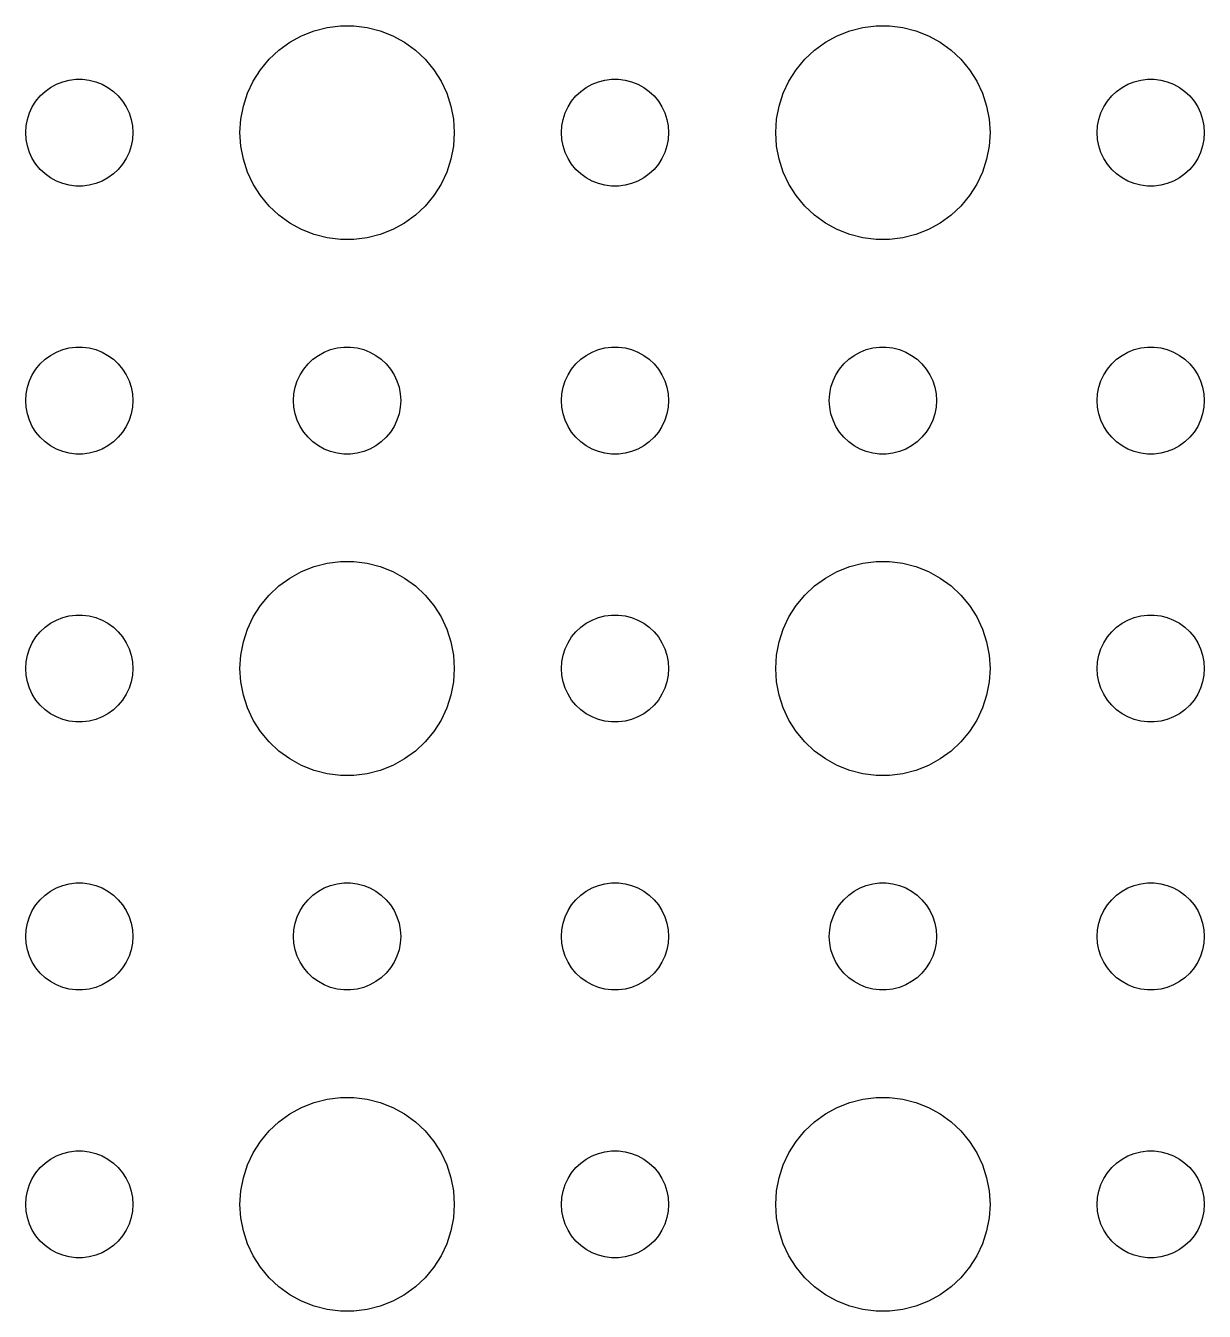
# Model space of a CAD drawing. Header units: metres. Extents: x -69 to 69, y 41 to 179.
# Drawn here: x 6 to 39, y 107.01 to 142.99 of the extents above; entities that cross this region are included whole.
import ezdxf

# ---------------------------------------------------------------- set-up
doc = ezdxf.new("R2010")
doc.units = ezdxf.units.M

msp = doc.modelspace()

# ---------------------------------------------------------------- linework, layer by layer
for p, q in [((14.0729, 142.853), (14.4379, 142.947)), ((14.4379, 142.947), (14.8116, 142.994)), ((14.8116, 142.994), (15.1884, 142.994)), ((15.1884, 142.994), (15.5621, 142.947)), ((15.5621, 142.947), (15.927, 142.853)), ((29.0729, 142.853), (29.4379, 142.947)), ((29.4379, 142.947), (29.8116, 142.994)), ((29.8116, 142.994), (30.1884, 142.994)), ((30.1884, 142.994), (30.5621, 142.947)), ((30.5621, 142.947), (30.927, 142.853)), ((13.0877, 142.312), (13.3925, 142.533)), ((13.3925, 142.533), (13.7227, 142.714)), ((13.7227, 142.714), (14.0729, 142.853)), ((15.927, 142.853), (16.2773, 142.714)), ((16.2773, 142.714), (16.6075, 142.533)), ((16.6075, 142.533), (16.9123, 142.312)), ((28.0877, 142.312), (28.3925, 142.533)), ((28.3925, 142.533), (28.7227, 142.714)), ((28.7227, 142.714), (29.0729, 142.853)), ((30.927, 142.853), (31.2773, 142.714)), ((31.2773, 142.714), (31.6075, 142.533)), ((31.6075, 142.533), (31.9123, 142.312)), ((12.8131, 142.054), (13.0877, 142.312)), ((16.9123, 142.312), (17.1869, 142.054)), ((27.8131, 142.054), (28.0877, 142.312)), ((31.9123, 142.312), (32.1869, 142.054)), ((12.5729, 141.763), (12.8131, 142.054)), ((17.1869, 142.054), (17.427, 141.763)), ((27.5729, 141.763), (27.8131, 142.054)), ((32.1869, 142.054), (32.427, 141.763)), ((7.03647, 141.427), (7.21892, 141.473)), ((7.21892, 141.473), (7.40581, 141.497)), ((7.40581, 141.497), (7.59418, 141.497)), ((7.59418, 141.497), (7.78107, 141.473)), ((7.78107, 141.473), (7.96352, 141.427)), ((12.2107, 141.104), (12.3711, 141.445)), ((12.3711, 141.445), (12.5729, 141.763)), ((17.427, 141.763), (17.6289, 141.445)), ((17.6289, 141.445), (17.7893, 141.104)), ((22.0365, 141.427), (22.2189, 141.473)), ((22.2189, 141.473), (22.4058, 141.497)), ((22.4058, 141.497), (22.5942, 141.497)), ((22.5942, 141.497), (22.7811, 141.473)), ((22.7811, 141.473), (22.9635, 141.427)), ((27.2107, 141.104), (27.3711, 141.445)), ((27.3711, 141.445), (27.5729, 141.763)), ((32.427, 141.763), (32.6289, 141.445)), ((32.6289, 141.445), (32.7893, 141.104)), ((37.0365, 141.427), (37.2189, 141.473)), ((37.2189, 141.473), (37.4058, 141.497)), ((37.4058, 141.497), (37.5942, 141.497)), ((37.5942, 141.497), (37.7811, 141.473)), ((37.7811, 141.473), (37.9635, 141.427)), ((6.40654, 141.027), (6.54385, 141.156)), ((6.54385, 141.156), (6.69626, 141.266)), ((6.69626, 141.266), (6.86133, 141.357)), ((6.86133, 141.357), (7.03647, 141.427)), ((7.96352, 141.427), (8.13866, 141.357)), ((8.13866, 141.357), (8.30373, 141.266)), ((8.30373, 141.266), (8.45613, 141.156)), ((8.45613, 141.156), (8.59344, 141.027)), ((12.0942, 140.746), (12.2107, 141.104)), ((17.7893, 141.104), (17.9057, 140.746)), ((21.4065, 141.027), (21.5439, 141.156)), ((21.5439, 141.156), (21.6963, 141.266)), ((21.6963, 141.266), (21.8613, 141.357)), ((21.8613, 141.357), (22.0365, 141.427)), ((22.9635, 141.427), (23.1387, 141.357)), ((23.1387, 141.357), (23.3037, 141.266)), ((23.3037, 141.266), (23.4561, 141.156)), ((23.4561, 141.156), (23.5934, 141.027)), ((27.0942, 140.746), (27.2107, 141.104)), ((32.7893, 141.104), (32.9057, 140.746)), ((36.4065, 141.027), (36.5439, 141.156)), ((36.5439, 141.156), (36.6963, 141.266)), ((36.6963, 141.266), (36.8613, 141.357)), ((36.8613, 141.357), (37.0365, 141.427)), ((37.9635, 141.427), (38.1387, 141.357)), ((38.1387, 141.357), (38.3037, 141.266)), ((38.3037, 141.266), (38.4561, 141.156)), ((38.4561, 141.156), (38.5934, 141.027)), ((6.10533, 140.552), (6.18553, 140.723)), ((6.18553, 140.723), (6.28647, 140.882)), ((6.28647, 140.882), (6.40654, 141.027)), ((8.59344, 141.027), (8.71352, 140.882)), ((8.71352, 140.882), (8.81445, 140.723)), ((8.81445, 140.723), (8.89465, 140.552)), ((12.0237, 140.376), (12.0942, 140.746)), ((17.9057, 140.746), (17.9763, 140.376)), ((21.1053, 140.552), (21.1855, 140.723)), ((21.1855, 140.723), (21.2865, 140.882)), ((21.2865, 140.882), (21.4065, 141.027)), ((23.5934, 141.027), (23.7135, 140.882)), ((23.7135, 140.882), (23.8145, 140.723)), ((23.8145, 140.723), (23.8947, 140.552)), ((27.0237, 140.376), (27.0942, 140.746)), ((32.9057, 140.746), (32.9763, 140.376)), ((36.1053, 140.552), (36.1855, 140.723)), ((36.1855, 140.723), (36.2865, 140.882)), ((36.2865, 140.882), (36.4065, 141.027)), ((38.5934, 141.027), (38.7135, 140.882)), ((38.7135, 140.882), (38.8145, 140.723)), ((38.8145, 140.723), (38.8947, 140.552)), ((6.01183, 140.188), (6.04712, 140.373)), ((6.04712, 140.373), (6.10533, 140.552)), ((8.89465, 140.552), (8.95287, 140.373)), ((8.95287, 140.373), (8.98816, 140.188)), ((12, 140), (12.0237, 140.376)), ((17.9763, 140.376), (18, 140)), ((21.0118, 140.188), (21.0471, 140.373)), ((21.0471, 140.373), (21.1053, 140.552)), ((23.8947, 140.552), (23.9529, 140.373)), ((23.9529, 140.373), (23.9882, 140.188)), ((27, 140), (27.0237, 140.376)), ((32.9763, 140.376), (33, 140)), ((36.0118, 140.188), (36.0471, 140.373)), ((36.0471, 140.373), (36.1053, 140.552)), ((38.8947, 140.552), (38.9529, 140.373)), ((38.9529, 140.373), (38.9882, 140.188)), ((6, 140), (6.01183, 140.188)), ((6.01183, 139.812), (6, 140)), ((8.98816, 140.188), (9, 140)), ((9, 140), (8.98816, 139.812)), ((12.0237, 139.624), (12, 140)), ((18, 140), (17.9763, 139.624)), ((21, 140), (21.0118, 140.188)), ((21.0118, 139.812), (21, 140)), ((23.9882, 140.188), (24, 140)), ((24, 140), (23.9882, 139.812)), ((27.0237, 139.624), (27, 140)), ((33, 140), (32.9763, 139.624)), ((36, 140), (36.0118, 140.188)), ((36.0118, 139.812), (36, 140)), ((38.9882, 140.188), (39, 140)), ((39, 140), (38.9882, 139.812)), ((6.04712, 139.627), (6.01183, 139.812)), ((8.98816, 139.812), (8.95287, 139.627)), ((21.0471, 139.627), (21.0118, 139.812)), ((23.9882, 139.812), (23.9529, 139.627)), ((36.0471, 139.627), (36.0118, 139.812)), ((38.9882, 139.812), (38.9529, 139.627)), ((6.10533, 139.448), (6.04712, 139.627)), ((6.18553, 139.277), (6.10533, 139.448)), ((6.28647, 139.118), (6.18553, 139.277)), ((8.81445, 139.277), (8.71352, 139.118)), ((8.89465, 139.448), (8.81445, 139.277)), ((8.95287, 139.627), (8.89465, 139.448)), ((12.0942, 139.254), (12.0237, 139.624)), ((17.9763, 139.624), (17.9057, 139.254)), ((21.1053, 139.448), (21.0471, 139.627)), ((21.1855, 139.277), (21.1053, 139.448)), ((21.2865, 139.118), (21.1855, 139.277)), ((23.8145, 139.277), (23.7135, 139.118)), ((23.8947, 139.448), (23.8145, 139.277)), ((23.9529, 139.627), (23.8947, 139.448)), ((27.0942, 139.254), (27.0237, 139.624)), ((32.9763, 139.624), (32.9057, 139.254)), ((36.1053, 139.448), (36.0471, 139.627)), ((36.1855, 139.277), (36.1053, 139.448)), ((36.2865, 139.118), (36.1855, 139.277)), ((38.8145, 139.277), (38.7135, 139.118)), ((38.8947, 139.448), (38.8145, 139.277)), ((38.9529, 139.627), (38.8947, 139.448)), ((6.40654, 138.973), (6.28647, 139.118)), ((6.54385, 138.844), (6.40654, 138.973)), ((8.59344, 138.973), (8.45613, 138.844)), ((8.71352, 139.118), (8.59344, 138.973)), ((12.2107, 138.896), (12.0942, 139.254)), ((17.9057, 139.254), (17.7893, 138.896)), ((21.4065, 138.973), (21.2865, 139.118)), ((21.5439, 138.844), (21.4065, 138.973)), ((23.5934, 138.973), (23.4561, 138.844)), ((23.7135, 139.118), (23.5934, 138.973)), ((27.2107, 138.896), (27.0942, 139.254)), ((32.9057, 139.254), (32.7893, 138.896)), ((36.4065, 138.973), (36.2865, 139.118)), ((36.5439, 138.844), (36.4065, 138.973)), ((38.5934, 138.973), (38.4561, 138.844)), ((38.7135, 139.118), (38.5934, 138.973)), ((6.69626, 138.734), (6.54385, 138.844)), ((6.86133, 138.643), (6.69626, 138.734)), ((7.03647, 138.573), (6.86133, 138.643)), ((7.21892, 138.527), (7.03647, 138.573)), ((7.96352, 138.573), (7.78107, 138.527)), ((8.13866, 138.643), (7.96352, 138.573)), ((8.30373, 138.734), (8.13866, 138.643)), ((8.45613, 138.844), (8.30373, 138.734)), ((12.3711, 138.555), (12.2107, 138.896)), ((12.5729, 138.237), (12.3711, 138.555)), ((17.6289, 138.555), (17.427, 138.237)), ((17.7893, 138.896), (17.6289, 138.555)), ((21.6963, 138.734), (21.5439, 138.844)), ((21.8613, 138.643), (21.6963, 138.734)), ((22.0365, 138.573), (21.8613, 138.643)), ((22.2189, 138.527), (22.0365, 138.573)), ((22.9635, 138.573), (22.7811, 138.527)), ((23.1387, 138.643), (22.9635, 138.573)), ((23.3037, 138.734), (23.1387, 138.643)), ((23.4561, 138.844), (23.3037, 138.734)), ((27.3711, 138.555), (27.2107, 138.896)), ((27.5729, 138.237), (27.3711, 138.555)), ((32.6289, 138.555), (32.427, 138.237)), ((32.7893, 138.896), (32.6289, 138.555)), ((36.6963, 138.734), (36.5439, 138.844)), ((36.8613, 138.643), (36.6963, 138.734)), ((37.0365, 138.573), (36.8613, 138.643)), ((37.2189, 138.527), (37.0365, 138.573)), ((37.9635, 138.573), (37.7811, 138.527)), ((38.1387, 138.643), (37.9635, 138.573)), ((38.3037, 138.734), (38.1387, 138.643)), ((38.4561, 138.844), (38.3037, 138.734)), ((7.40581, 138.503), (7.21892, 138.527)), ((7.59418, 138.503), (7.40581, 138.503)), ((7.78107, 138.527), (7.59418, 138.503)), ((12.8131, 137.946), (12.5729, 138.237)), ((17.427, 138.237), (17.1869, 137.946)), ((22.4058, 138.503), (22.2189, 138.527)), ((22.5942, 138.503), (22.4058, 138.503)), ((22.7811, 138.527), (22.5942, 138.503)), ((27.8131, 137.946), (27.5729, 138.237)), ((32.427, 138.237), (32.1869, 137.946)), ((37.4058, 138.503), (37.2189, 138.527)), ((37.5942, 138.503), (37.4058, 138.503)), ((37.7811, 138.527), (37.5942, 138.503)), ((13.0877, 137.688), (12.8131, 137.946)), ((17.1869, 137.946), (16.9123, 137.688)), ((28.0877, 137.688), (27.8131, 137.946)), ((32.1869, 137.946), (31.9123, 137.688)), ((13.3925, 137.467), (13.0877, 137.688)), ((16.9123, 137.688), (16.6075, 137.467)), ((28.3925, 137.467), (28.0877, 137.688)), ((31.9123, 137.688), (31.6075, 137.467)), ((13.7227, 137.286), (13.3925, 137.467)), ((14.0729, 137.147), (13.7227, 137.286)), ((14.4379, 137.053), (14.0729, 137.147)), ((15.927, 137.147), (15.5621, 137.053)), ((16.2773, 137.286), (15.927, 137.147)), ((16.6075, 137.467), (16.2773, 137.286)), ((28.7227, 137.286), (28.3925, 137.467)), ((29.0729, 137.147), (28.7227, 137.286)), ((29.4379, 137.053), (29.0729, 137.147)), ((30.927, 137.147), (30.5621, 137.053)), ((31.2773, 137.286), (30.927, 137.147)), ((31.6075, 137.467), (31.2773, 137.286)), ((14.8116, 137.006), (14.4379, 137.053)), ((15.1884, 137.006), (14.8116, 137.006)), ((15.5621, 137.053), (15.1884, 137.006)), ((29.8116, 137.006), (29.4379, 137.053)), ((30.1884, 137.006), (29.8116, 137.006)), ((30.5621, 137.053), (30.1884, 137.006)), ((6.86133, 133.857), (7.03647, 133.927)), ((7.03647, 133.927), (7.21892, 133.973)), ((7.21892, 133.973), (7.40581, 133.997)), ((7.40581, 133.997), (7.59418, 133.997)), ((7.59418, 133.997), (7.78107, 133.973)), ((7.78107, 133.973), (7.96352, 133.927)), ((7.96352, 133.927), (8.13866, 133.857)), ((14.3613, 133.857), (14.5365, 133.927)), ((14.5365, 133.927), (14.7189, 133.973)), ((14.7189, 133.973), (14.9058, 133.997)), ((14.9058, 133.997), (15.0942, 133.997)), ((15.0942, 133.997), (15.2811, 133.973)), ((15.2811, 133.973), (15.4635, 133.927)), ((15.4635, 133.927), (15.6387, 133.857)), ((21.8613, 133.857), (22.0365, 133.927)), ((22.0365, 133.927), (22.2189, 133.973)), ((22.2189, 133.973), (22.4058, 133.997)), ((22.4058, 133.997), (22.5942, 133.997)), ((22.5942, 133.997), (22.7811, 133.973)), ((22.7811, 133.973), (22.9635, 133.927)), ((22.9635, 133.927), (23.1387, 133.857)), ((29.3613, 133.857), (29.5365, 133.927)), ((29.5365, 133.927), (29.7189, 133.973)), ((29.7189, 133.973), (29.9058, 133.997)), ((29.9058, 133.997), (30.0942, 133.997)), ((30.0942, 133.997), (30.2811, 133.973)), ((30.2811, 133.973), (30.4635, 133.927)), ((30.4635, 133.927), (30.6387, 133.857)), ((36.8613, 133.857), (37.0365, 133.927)), ((37.0365, 133.927), (37.2189, 133.973)), ((37.2189, 133.973), (37.4058, 133.997)), ((37.4058, 133.997), (37.5942, 133.997)), ((37.5942, 133.997), (37.7811, 133.973)), ((37.7811, 133.973), (37.9635, 133.927)), ((37.9635, 133.927), (38.1387, 133.857)), ((6.28647, 133.382), (6.40654, 133.527)), ((6.40654, 133.527), (6.54385, 133.656)), ((6.54385, 133.656), (6.69626, 133.766)), ((6.69626, 133.766), (6.86133, 133.857)), ((8.13866, 133.857), (8.30373, 133.766)), ((8.30373, 133.766), (8.45613, 133.656)), ((8.45613, 133.656), (8.59344, 133.527)), ((8.59344, 133.527), (8.71352, 133.382)), ((13.7865, 133.382), (13.9065, 133.527)), ((13.9065, 133.527), (14.0439, 133.656)), ((14.0439, 133.656), (14.1963, 133.766)), ((14.1963, 133.766), (14.3613, 133.857)), ((15.6387, 133.857), (15.8037, 133.766)), ((15.8037, 133.766), (15.9561, 133.656)), ((15.9561, 133.656), (16.0934, 133.527)), ((16.0934, 133.527), (16.2135, 133.382)), ((21.2865, 133.382), (21.4065, 133.527)), ((21.4065, 133.527), (21.5439, 133.656)), ((21.5439, 133.656), (21.6963, 133.766)), ((21.6963, 133.766), (21.8613, 133.857)), ((23.1387, 133.857), (23.3037, 133.766)), ((23.3037, 133.766), (23.4561, 133.656)), ((23.4561, 133.656), (23.5934, 133.527)), ((23.5934, 133.527), (23.7135, 133.382)), ((28.7865, 133.382), (28.9065, 133.527)), ((28.9065, 133.527), (29.0439, 133.656)), ((29.0439, 133.656), (29.1963, 133.766)), ((29.1963, 133.766), (29.3613, 133.857)), ((30.6387, 133.857), (30.8037, 133.766)), ((30.8037, 133.766), (30.9561, 133.656)), ((30.9561, 133.656), (31.0934, 133.527)), ((31.0934, 133.527), (31.2135, 133.382)), ((36.2865, 133.382), (36.4065, 133.527)), ((36.4065, 133.527), (36.5439, 133.656)), ((36.5439, 133.656), (36.6963, 133.766)), ((36.6963, 133.766), (36.8613, 133.857)), ((38.1387, 133.857), (38.3037, 133.766)), ((38.3037, 133.766), (38.4561, 133.656)), ((38.4561, 133.656), (38.5934, 133.527)), ((38.5934, 133.527), (38.7135, 133.382)), ((6.10533, 133.052), (6.18553, 133.223)), ((6.18553, 133.223), (6.28647, 133.382)), ((8.71352, 133.382), (8.81445, 133.223)), ((8.81445, 133.223), (8.89465, 133.052)), ((13.6053, 133.052), (13.6855, 133.223)), ((13.6855, 133.223), (13.7865, 133.382)), ((16.2135, 133.382), (16.3145, 133.223)), ((16.3145, 133.223), (16.3947, 133.052)), ((21.1053, 133.052), (21.1855, 133.223)), ((21.1855, 133.223), (21.2865, 133.382)), ((23.7135, 133.382), (23.8145, 133.223)), ((23.8145, 133.223), (23.8947, 133.052)), ((28.6053, 133.052), (28.6855, 133.223)), ((28.6855, 133.223), (28.7865, 133.382)), ((31.2135, 133.382), (31.3145, 133.223)), ((31.3145, 133.223), (31.3947, 133.052)), ((36.1053, 133.052), (36.1855, 133.223)), ((36.1855, 133.223), (36.2865, 133.382)), ((38.7135, 133.382), (38.8145, 133.223)), ((38.8145, 133.223), (38.8947, 133.052)), ((6.01183, 132.688), (6.04712, 132.873)), ((6.04712, 132.873), (6.10533, 133.052)), ((8.89465, 133.052), (8.95287, 132.873)), ((8.95287, 132.873), (8.98816, 132.688)), ((13.5118, 132.688), (13.5471, 132.873)), ((13.5471, 132.873), (13.6053, 133.052)), ((16.3947, 133.052), (16.4529, 132.873)), ((16.4529, 132.873), (16.4882, 132.688)), ((21.0118, 132.688), (21.0471, 132.873)), ((21.0471, 132.873), (21.1053, 133.052)), ((23.8947, 133.052), (23.9529, 132.873)), ((23.9529, 132.873), (23.9882, 132.688)), ((28.5118, 132.688), (28.5471, 132.873)), ((28.5471, 132.873), (28.6053, 133.052)), ((31.3947, 133.052), (31.4529, 132.873)), ((31.4529, 132.873), (31.4882, 132.688)), ((36.0118, 132.688), (36.0471, 132.873)), ((36.0471, 132.873), (36.1053, 133.052)), ((38.8947, 133.052), (38.9529, 132.873)), ((38.9529, 132.873), (38.9882, 132.688)), ((6, 132.5), (6.01183, 132.688)), ((6.01183, 132.312), (6, 132.5)), ((8.98816, 132.688), (9, 132.5)), ((9, 132.5), (8.98816, 132.312)), ((13.5, 132.5), (13.5118, 132.688)), ((13.5118, 132.312), (13.5, 132.5)), ((16.4882, 132.688), (16.5, 132.5)), ((16.5, 132.5), (16.4882, 132.312)), ((21, 132.5), (21.0118, 132.688)), ((21.0118, 132.312), (21, 132.5)), ((23.9882, 132.688), (24, 132.5)), ((24, 132.5), (23.9882, 132.312)), ((28.5, 132.5), (28.5118, 132.688)), ((28.5118, 132.312), (28.5, 132.5)), ((31.4882, 132.688), (31.5, 132.5)), ((31.5, 132.5), (31.4882, 132.312)), ((36, 132.5), (36.0118, 132.688)), ((36.0118, 132.312), (36, 132.5)), ((38.9882, 132.688), (39, 132.5)), ((39, 132.5), (38.9882, 132.312)), ((6.04712, 132.127), (6.01183, 132.312)), ((6.10533, 131.948), (6.04712, 132.127)), ((8.95287, 132.127), (8.89465, 131.948)), ((8.98816, 132.312), (8.95287, 132.127)), ((13.5471, 132.127), (13.5118, 132.312)), ((13.6053, 131.948), (13.5471, 132.127)), ((16.4529, 132.127), (16.3947, 131.948)), ((16.4882, 132.312), (16.4529, 132.127)), ((21.0471, 132.127), (21.0118, 132.312)), ((21.1053, 131.948), (21.0471, 132.127)), ((23.9529, 132.127), (23.8947, 131.948)), ((23.9882, 132.312), (23.9529, 132.127)), ((28.5471, 132.127), (28.5118, 132.312)), ((28.6053, 131.948), (28.5471, 132.127)), ((31.4529, 132.127), (31.3947, 131.948)), ((31.4882, 132.312), (31.4529, 132.127)), ((36.0471, 132.127), (36.0118, 132.312)), ((36.1053, 131.948), (36.0471, 132.127)), ((38.9529, 132.127), (38.8947, 131.948)), ((38.9882, 132.312), (38.9529, 132.127)), ((6.18553, 131.777), (6.10533, 131.948)), ((6.28647, 131.618), (6.18553, 131.777)), ((8.81445, 131.777), (8.71352, 131.618)), ((8.89465, 131.948), (8.81445, 131.777)), ((13.6855, 131.777), (13.6053, 131.948)), ((13.7865, 131.618), (13.6855, 131.777)), ((16.3145, 131.777), (16.2135, 131.618)), ((16.3947, 131.948), (16.3145, 131.777)), ((21.1855, 131.777), (21.1053, 131.948)), ((21.2865, 131.618), (21.1855, 131.777)), ((23.8145, 131.777), (23.7135, 131.618)), ((23.8947, 131.948), (23.8145, 131.777)), ((28.6855, 131.777), (28.6053, 131.948)), ((28.7865, 131.618), (28.6855, 131.777)), ((31.3145, 131.777), (31.2135, 131.618)), ((31.3947, 131.948), (31.3145, 131.777)), ((36.1855, 131.777), (36.1053, 131.948)), ((36.2865, 131.618), (36.1855, 131.777)), ((38.8145, 131.777), (38.7135, 131.618)), ((38.8947, 131.948), (38.8145, 131.777)), ((6.40654, 131.473), (6.28647, 131.618)), ((6.54385, 131.344), (6.40654, 131.473)), ((8.59344, 131.473), (8.45613, 131.344)), ((8.71352, 131.618), (8.59344, 131.473)), ((13.9065, 131.473), (13.7865, 131.618)), ((14.0439, 131.344), (13.9065, 131.473)), ((16.0934, 131.473), (15.9561, 131.344)), ((16.2135, 131.618), (16.0934, 131.473)), ((21.4065, 131.473), (21.2865, 131.618)), ((21.5439, 131.344), (21.4065, 131.473)), ((23.5934, 131.473), (23.4561, 131.344)), ((23.7135, 131.618), (23.5934, 131.473)), ((28.9065, 131.473), (28.7865, 131.618)), ((29.0439, 131.344), (28.9065, 131.473)), ((31.0934, 131.473), (30.9561, 131.344)), ((31.2135, 131.618), (31.0934, 131.473)), ((36.4065, 131.473), (36.2865, 131.618)), ((36.5439, 131.344), (36.4065, 131.473)), ((38.5934, 131.473), (38.4561, 131.344)), ((38.7135, 131.618), (38.5934, 131.473)), ((6.69626, 131.234), (6.54385, 131.344)), ((6.86133, 131.143), (6.69626, 131.234)), ((7.03647, 131.073), (6.86133, 131.143)), ((7.21892, 131.027), (7.03647, 131.073)), ((7.40581, 131.003), (7.21892, 131.027)), ((7.59418, 131.003), (7.40581, 131.003)), ((7.78107, 131.027), (7.59418, 131.003)), ((7.96352, 131.073), (7.78107, 131.027)), ((8.13866, 131.143), (7.96352, 131.073)), ((8.30373, 131.234), (8.13866, 131.143)), ((8.45613, 131.344), (8.30373, 131.234)), ((14.1963, 131.234), (14.0439, 131.344)), ((14.3613, 131.143), (14.1963, 131.234)), ((14.5365, 131.073), (14.3613, 131.143)), ((14.7189, 131.027), (14.5365, 131.073)), ((14.9058, 131.003), (14.7189, 131.027)), ((15.0942, 131.003), (14.9058, 131.003)), ((15.2811, 131.027), (15.0942, 131.003)), ((15.4635, 131.073), (15.2811, 131.027)), ((15.6387, 131.143), (15.4635, 131.073)), ((15.8037, 131.234), (15.6387, 131.143)), ((15.9561, 131.344), (15.8037, 131.234)), ((21.6963, 131.234), (21.5439, 131.344)), ((21.8613, 131.143), (21.6963, 131.234)), ((22.0365, 131.073), (21.8613, 131.143)), ((22.2189, 131.027), (22.0365, 131.073)), ((22.4058, 131.003), (22.2189, 131.027)), ((22.5942, 131.003), (22.4058, 131.003)), ((22.7811, 131.027), (22.5942, 131.003)), ((22.9635, 131.073), (22.7811, 131.027)), ((23.1387, 131.143), (22.9635, 131.073)), ((23.3037, 131.234), (23.1387, 131.143)), ((23.4561, 131.344), (23.3037, 131.234)), ((29.1963, 131.234), (29.0439, 131.344)), ((29.3613, 131.143), (29.1963, 131.234)), ((29.5365, 131.073), (29.3613, 131.143)), ((29.7189, 131.027), (29.5365, 131.073)), ((29.9058, 131.003), (29.7189, 131.027)), ((30.0942, 131.003), (29.9058, 131.003)), ((30.2811, 131.027), (30.0942, 131.003)), ((30.4635, 131.073), (30.2811, 131.027)), ((30.6387, 131.143), (30.4635, 131.073)), ((30.8037, 131.234), (30.6387, 131.143)), ((30.9561, 131.344), (30.8037, 131.234)), ((36.6963, 131.234), (36.5439, 131.344)), ((36.8613, 131.143), (36.6963, 131.234)), ((37.0365, 131.073), (36.8613, 131.143)), ((37.2189, 131.027), (37.0365, 131.073)), ((37.4058, 131.003), (37.2189, 131.027)), ((37.5942, 131.003), (37.4058, 131.003)), ((37.7811, 131.027), (37.5942, 131.003)), ((37.9635, 131.073), (37.7811, 131.027)), ((38.1387, 131.143), (37.9635, 131.073)), ((38.3037, 131.234), (38.1387, 131.143)), ((38.4561, 131.344), (38.3037, 131.234)), ((13.7227, 127.714), (14.0729, 127.853)), ((14.0729, 127.853), (14.4379, 127.947)), ((14.4379, 127.947), (14.8116, 127.994)), ((14.8116, 127.994), (15.1884, 127.994)), ((15.1884, 127.994), (15.5621, 127.947)), ((15.5621, 127.947), (15.927, 127.853)), ((15.927, 127.853), (16.2773, 127.714)), ((28.7227, 127.714), (29.0729, 127.853)), ((29.0729, 127.853), (29.4379, 127.947)), ((29.4379, 127.947), (29.8116, 127.994)), ((29.8116, 127.994), (30.1884, 127.994)), ((30.1884, 127.994), (30.5621, 127.947)), ((30.5621, 127.947), (30.927, 127.853)), ((30.927, 127.853), (31.2773, 127.714)), ((13.0877, 127.312), (13.3925, 127.533)), ((13.3925, 127.533), (13.7227, 127.714)), ((16.2773, 127.714), (16.6075, 127.533)), ((16.6075, 127.533), (16.9123, 127.312)), ((28.0877, 127.312), (28.3925, 127.533)), ((28.3925, 127.533), (28.7227, 127.714)), ((31.2773, 127.714), (31.6075, 127.533)), ((31.6075, 127.533), (31.9123, 127.312)), ((12.5729, 126.763), (12.8131, 127.054)), ((12.8131, 127.054), (13.0877, 127.312)), ((16.9123, 127.312), (17.1869, 127.054)), ((17.1869, 127.054), (17.427, 126.763)), ((27.5729, 126.763), (27.8131, 127.054)), ((27.8131, 127.054), (28.0877, 127.312)), ((31.9123, 127.312), (32.1869, 127.054)), ((32.1869, 127.054), (32.427, 126.763)), ((12.3711, 126.445), (12.5729, 126.763)), ((17.427, 126.763), (17.6289, 126.445)), ((27.3711, 126.445), (27.5729, 126.763)), ((32.427, 126.763), (32.6289, 126.445)), ((6.69626, 126.266), (6.86133, 126.357)), ((6.86133, 126.357), (7.03647, 126.427)), ((7.03647, 126.427), (7.21892, 126.473)), ((7.21892, 126.473), (7.40581, 126.497)), ((7.40581, 126.497), (7.59418, 126.497)), ((7.59418, 126.497), (7.78107, 126.473)), ((7.78107, 126.473), (7.96352, 126.427)), ((7.96352, 126.427), (8.13866, 126.357)), ((8.13866, 126.357), (8.30373, 126.266)), ((12.2107, 126.104), (12.3711, 126.445)), ((17.6289, 126.445), (17.7893, 126.104)), ((21.6963, 126.266), (21.8613, 126.357)), ((21.8613, 126.357), (22.0365, 126.427)), ((22.0365, 126.427), (22.2189, 126.473)), ((22.2189, 126.473), (22.4058, 126.497)), ((22.4058, 126.497), (22.5942, 126.497)), ((22.5942, 126.497), (22.7811, 126.473)), ((22.7811, 126.473), (22.9635, 126.427)), ((22.9635, 126.427), (23.1387, 126.357)), ((23.1387, 126.357), (23.3037, 126.266)), ((27.2107, 126.104), (27.3711, 126.445)), ((32.6289, 126.445), (32.7893, 126.104)), ((36.6963, 126.266), (36.8613, 126.357)), ((36.8613, 126.357), (37.0365, 126.427)), ((37.0365, 126.427), (37.2189, 126.473)), ((37.2189, 126.473), (37.4058, 126.497)), ((37.4058, 126.497), (37.5942, 126.497)), ((37.5942, 126.497), (37.7811, 126.473)), ((37.7811, 126.473), (37.9635, 126.427)), ((37.9635, 126.427), (38.1387, 126.357)), ((38.1387, 126.357), (38.3037, 126.266)), ((6.28647, 125.882), (6.40654, 126.027)), ((6.40654, 126.027), (6.54385, 126.156)), ((6.54385, 126.156), (6.69626, 126.266)), ((8.30373, 126.266), (8.45613, 126.156)), ((8.45613, 126.156), (8.59344, 126.027)), ((8.59344, 126.027), (8.71352, 125.882)), ((12.0942, 125.746), (12.2107, 126.104)), ((17.7893, 126.104), (17.9057, 125.746)), ((21.2865, 125.882), (21.4065, 126.027)), ((21.4065, 126.027), (21.5439, 126.156)), ((21.5439, 126.156), (21.6963, 126.266)), ((23.3037, 126.266), (23.4561, 126.156)), ((23.4561, 126.156), (23.5934, 126.027)), ((23.5934, 126.027), (23.7135, 125.882)), ((27.0942, 125.746), (27.2107, 126.104)), ((32.7893, 126.104), (32.9057, 125.746)), ((36.2865, 125.882), (36.4065, 126.027)), ((36.4065, 126.027), (36.5439, 126.156)), ((36.5439, 126.156), (36.6963, 126.266)), ((38.3037, 126.266), (38.4561, 126.156)), ((38.4561, 126.156), (38.5934, 126.027)), ((38.5934, 126.027), (38.7135, 125.882)), ((6.10533, 125.552), (6.18553, 125.723)), ((6.18553, 125.723), (6.28647, 125.882)), ((8.71352, 125.882), (8.81445, 125.723)), ((8.81445, 125.723), (8.89465, 125.552)), ((12.0237, 125.376), (12.0942, 125.746)), ((17.9057, 125.746), (17.9763, 125.376)), ((21.1053, 125.552), (21.1855, 125.723)), ((21.1855, 125.723), (21.2865, 125.882)), ((23.7135, 125.882), (23.8145, 125.723)), ((23.8145, 125.723), (23.8947, 125.552)), ((27.0237, 125.376), (27.0942, 125.746)), ((32.9057, 125.746), (32.9763, 125.376)), ((36.1053, 125.552), (36.1855, 125.723)), ((36.1855, 125.723), (36.2865, 125.882)), ((38.7135, 125.882), (38.8145, 125.723)), ((38.8145, 125.723), (38.8947, 125.552)), ((6.01183, 125.188), (6.04712, 125.373)), ((6.04712, 125.373), (6.10533, 125.552)), ((8.89465, 125.552), (8.95287, 125.373)), ((8.95287, 125.373), (8.98816, 125.188)), ((12, 125), (12.0237, 125.376)), ((17.9763, 125.376), (18, 125)), ((21.0118, 125.188), (21.0471, 125.373)), ((21.0471, 125.373), (21.1053, 125.552)), ((23.8947, 125.552), (23.9529, 125.373)), ((23.9529, 125.373), (23.9882, 125.188)), ((27, 125), (27.0237, 125.376)), ((32.9763, 125.376), (33, 125)), ((36.0118, 125.188), (36.0471, 125.373)), ((36.0471, 125.373), (36.1053, 125.552)), ((38.8947, 125.552), (38.9529, 125.373)), ((38.9529, 125.373), (38.9882, 125.188)), ((6, 125), (6.01183, 125.188)), ((6.01183, 124.812), (6, 125)), ((8.98816, 125.188), (9, 125)), ((9, 125), (8.98816, 124.812)), ((12.0237, 124.624), (12, 125)), ((18, 125), (17.9763, 124.624)), ((21, 125), (21.0118, 125.188)), ((21.0118, 124.812), (21, 125)), ((23.9882, 125.188), (24, 125)), ((24, 125), (23.9882, 124.812)), ((27.0237, 124.624), (27, 125)), ((33, 125), (32.9763, 124.624)), ((36, 125), (36.0118, 125.188)), ((36.0118, 124.812), (36, 125)), ((38.9882, 125.188), (39, 125)), ((39, 125), (38.9882, 124.812)), ((6.04712, 124.627), (6.01183, 124.812)), ((6.10533, 124.448), (6.04712, 124.627)), ((8.95287, 124.627), (8.89465, 124.448)), ((8.98816, 124.812), (8.95287, 124.627)), ((12.0942, 124.254), (12.0237, 124.624)), ((17.9763, 124.624), (17.9057, 124.254)), ((21.0471, 124.627), (21.0118, 124.812)), ((21.1053, 124.448), (21.0471, 124.627)), ((23.9529, 124.627), (23.8947, 124.448)), ((23.9882, 124.812), (23.9529, 124.627)), ((27.0942, 124.254), (27.0237, 124.624)), ((32.9763, 124.624), (32.9057, 124.254)), ((36.0471, 124.627), (36.0118, 124.812)), ((36.1053, 124.448), (36.0471, 124.627)), ((38.9529, 124.627), (38.8947, 124.448)), ((38.9882, 124.812), (38.9529, 124.627)), ((6.18553, 124.277), (6.10533, 124.448)), ((6.28647, 124.118), (6.18553, 124.277)), ((8.81445, 124.277), (8.71352, 124.118)), ((8.89465, 124.448), (8.81445, 124.277)), ((12.2107, 123.896), (12.0942, 124.254)), ((17.9057, 124.254), (17.7893, 123.896)), ((21.1855, 124.277), (21.1053, 124.448)), ((21.2865, 124.118), (21.1855, 124.277)), ((23.8145, 124.277), (23.7135, 124.118)), ((23.8947, 124.448), (23.8145, 124.277)), ((27.2107, 123.896), (27.0942, 124.254)), ((32.9057, 124.254), (32.7893, 123.896)), ((36.1855, 124.277), (36.1053, 124.448)), ((36.2865, 124.118), (36.1855, 124.277)), ((38.8145, 124.277), (38.7135, 124.118)), ((38.8947, 124.448), (38.8145, 124.277)), ((6.40654, 123.973), (6.28647, 124.118)), ((6.54385, 123.844), (6.40654, 123.973)), ((6.69626, 123.734), (6.54385, 123.844)), ((8.45613, 123.844), (8.30373, 123.734)), ((8.59344, 123.973), (8.45613, 123.844)), ((8.71352, 124.118), (8.59344, 123.973)), ((12.3711, 123.555), (12.2107, 123.896)), ((17.7893, 123.896), (17.6289, 123.555)), ((21.4065, 123.973), (21.2865, 124.118)), ((21.5439, 123.844), (21.4065, 123.973)), ((21.6963, 123.734), (21.5439, 123.844)), ((23.4561, 123.844), (23.3037, 123.734)), ((23.5934, 123.973), (23.4561, 123.844)), ((23.7135, 124.118), (23.5934, 123.973)), ((27.3711, 123.555), (27.2107, 123.896)), ((32.7893, 123.896), (32.6289, 123.555)), ((36.4065, 123.973), (36.2865, 124.118)), ((36.5439, 123.844), (36.4065, 123.973)), ((36.6963, 123.734), (36.5439, 123.844)), ((38.4561, 123.844), (38.3037, 123.734)), ((38.5934, 123.973), (38.4561, 123.844)), ((38.7135, 124.118), (38.5934, 123.973)), ((6.86133, 123.643), (6.69626, 123.734)), ((7.03647, 123.573), (6.86133, 123.643)), ((7.21892, 123.527), (7.03647, 123.573)), ((7.40581, 123.503), (7.21892, 123.527)), ((7.59418, 123.503), (7.40581, 123.503)), ((7.78107, 123.527), (7.59418, 123.503)), ((7.96352, 123.573), (7.78107, 123.527)), ((8.13866, 123.643), (7.96352, 123.573)), ((8.30373, 123.734), (8.13866, 123.643)), ((12.5729, 123.237), (12.3711, 123.555)), ((17.6289, 123.555), (17.427, 123.237)), ((21.8613, 123.643), (21.6963, 123.734)), ((22.0365, 123.573), (21.8613, 123.643)), ((22.2189, 123.527), (22.0365, 123.573)), ((22.4058, 123.503), (22.2189, 123.527)), ((22.5942, 123.503), (22.4058, 123.503)), ((22.7811, 123.527), (22.5942, 123.503)), ((22.9635, 123.573), (22.7811, 123.527)), ((23.1387, 123.643), (22.9635, 123.573)), ((23.3037, 123.734), (23.1387, 123.643)), ((27.5729, 123.237), (27.3711, 123.555)), ((32.6289, 123.555), (32.427, 123.237)), ((36.8613, 123.643), (36.6963, 123.734)), ((37.0365, 123.573), (36.8613, 123.643)), ((37.2189, 123.527), (37.0365, 123.573)), ((37.4058, 123.503), (37.2189, 123.527)), ((37.5942, 123.503), (37.4058, 123.503)), ((37.7811, 123.527), (37.5942, 123.503)), ((37.9635, 123.573), (37.7811, 123.527)), ((38.1387, 123.643), (37.9635, 123.573)), ((38.3037, 123.734), (38.1387, 123.643)), ((12.8131, 122.946), (12.5729, 123.237)), ((17.427, 123.237), (17.1869, 122.946)), ((27.8131, 122.946), (27.5729, 123.237)), ((32.427, 123.237), (32.1869, 122.946)), ((13.0877, 122.688), (12.8131, 122.946)), ((17.1869, 122.946), (16.9123, 122.688)), ((28.0877, 122.688), (27.8131, 122.946)), ((32.1869, 122.946), (31.9123, 122.688)), ((13.3925, 122.467), (13.0877, 122.688)), ((13.7227, 122.286), (13.3925, 122.467)), ((16.6075, 122.467), (16.2773, 122.286)), ((16.9123, 122.688), (16.6075, 122.467)), ((28.3925, 122.467), (28.0877, 122.688)), ((28.7227, 122.286), (28.3925, 122.467)), ((31.6075, 122.467), (31.2773, 122.286)), ((31.9123, 122.688), (31.6075, 122.467)), ((14.0729, 122.147), (13.7227, 122.286)), ((14.4379, 122.053), (14.0729, 122.147)), ((14.8116, 122.006), (14.4379, 122.053)), ((15.1884, 122.006), (14.8116, 122.006)), ((15.5621, 122.053), (15.1884, 122.006)), ((15.927, 122.147), (15.5621, 122.053)), ((16.2773, 122.286), (15.927, 122.147)), ((29.0729, 122.147), (28.7227, 122.286)), ((29.4379, 122.053), (29.0729, 122.147)), ((29.8116, 122.006), (29.4379, 122.053)), ((30.1884, 122.006), (29.8116, 122.006)), ((30.5621, 122.053), (30.1884, 122.006)), ((30.927, 122.147), (30.5621, 122.053)), ((31.2773, 122.286), (30.927, 122.147)), ((6.54385, 118.656), (6.69626, 118.766)), ((6.69626, 118.766), (6.86133, 118.857)), ((6.86133, 118.857), (7.03647, 118.927)), ((7.03647, 118.927), (7.21892, 118.973)), ((7.21892, 118.973), (7.40581, 118.997)), ((7.40581, 118.997), (7.59418, 118.997)), ((7.59418, 118.997), (7.78107, 118.973)), ((7.78107, 118.973), (7.96352, 118.927)), ((7.96352, 118.927), (8.13866, 118.857)), ((8.13866, 118.857), (8.30373, 118.766)), ((8.30373, 118.766), (8.45613, 118.656)), ((14.0439, 118.656), (14.1963, 118.766)), ((14.1963, 118.766), (14.3613, 118.857)), ((14.3613, 118.857), (14.5365, 118.927)), ((14.5365, 118.927), (14.7189, 118.973)), ((14.7189, 118.973), (14.9058, 118.997)), ((14.9058, 118.997), (15.0942, 118.997)), ((15.0942, 118.997), (15.2811, 118.973)), ((15.2811, 118.973), (15.4635, 118.927)), ((15.4635, 118.927), (15.6387, 118.857)), ((15.6387, 118.857), (15.8037, 118.766)), ((15.8037, 118.766), (15.9561, 118.656)), ((21.5439, 118.656), (21.6963, 118.766)), ((21.6963, 118.766), (21.8613, 118.857)), ((21.8613, 118.857), (22.0365, 118.927)), ((22.0365, 118.927), (22.2189, 118.973)), ((22.2189, 118.973), (22.4058, 118.997)), ((22.4058, 118.997), (22.5942, 118.997)), ((22.5942, 118.997), (22.7811, 118.973)), ((22.7811, 118.973), (22.9635, 118.927)), ((22.9635, 118.927), (23.1387, 118.857)), ((23.1387, 118.857), (23.3037, 118.766)), ((23.3037, 118.766), (23.4561, 118.656)), ((29.0439, 118.656), (29.1963, 118.766)), ((29.1963, 118.766), (29.3613, 118.857)), ((29.3613, 118.857), (29.5365, 118.927)), ((29.5365, 118.927), (29.7189, 118.973)), ((29.7189, 118.973), (29.9058, 118.997)), ((29.9058, 118.997), (30.0942, 118.997)), ((30.0942, 118.997), (30.2811, 118.973)), ((30.2811, 118.973), (30.4635, 118.927)), ((30.4635, 118.927), (30.6387, 118.857)), ((30.6387, 118.857), (30.8037, 118.766)), ((30.8037, 118.766), (30.9561, 118.656)), ((36.5439, 118.656), (36.6963, 118.766)), ((36.6963, 118.766), (36.8613, 118.857)), ((36.8613, 118.857), (37.0365, 118.927)), ((37.0365, 118.927), (37.2189, 118.973)), ((37.2189, 118.973), (37.4058, 118.997)), ((37.4058, 118.997), (37.5942, 118.997)), ((37.5942, 118.997), (37.7811, 118.973)), ((37.7811, 118.973), (37.9635, 118.927)), ((37.9635, 118.927), (38.1387, 118.857)), ((38.1387, 118.857), (38.3037, 118.766)), ((38.3037, 118.766), (38.4561, 118.656)), ((6.28647, 118.382), (6.40654, 118.527)), ((6.40654, 118.527), (6.54385, 118.656)), ((8.45613, 118.656), (8.59344, 118.527)), ((8.59344, 118.527), (8.71352, 118.382)), ((13.7865, 118.382), (13.9065, 118.527)), ((13.9065, 118.527), (14.0439, 118.656)), ((15.9561, 118.656), (16.0934, 118.527)), ((16.0934, 118.527), (16.2135, 118.382)), ((21.2865, 118.382), (21.4065, 118.527)), ((21.4065, 118.527), (21.5439, 118.656)), ((23.4561, 118.656), (23.5934, 118.527)), ((23.5934, 118.527), (23.7135, 118.382)), ((28.7865, 118.382), (28.9065, 118.527)), ((28.9065, 118.527), (29.0439, 118.656)), ((30.9561, 118.656), (31.0934, 118.527)), ((31.0934, 118.527), (31.2135, 118.382)), ((36.2865, 118.382), (36.4065, 118.527)), ((36.4065, 118.527), (36.5439, 118.656)), ((38.4561, 118.656), (38.5934, 118.527)), ((38.5934, 118.527), (38.7135, 118.382)), ((6.04712, 117.873), (6.10533, 118.052)), ((6.10533, 118.052), (6.18553, 118.223)), ((6.18553, 118.223), (6.28647, 118.382)), ((8.71352, 118.382), (8.81445, 118.223)), ((8.81445, 118.223), (8.89465, 118.052)), ((8.89465, 118.052), (8.95287, 117.873)), ((13.5471, 117.873), (13.6053, 118.052)), ((13.6053, 118.052), (13.6855, 118.223)), ((13.6855, 118.223), (13.7865, 118.382)), ((16.2135, 118.382), (16.3145, 118.223)), ((16.3145, 118.223), (16.3947, 118.052)), ((16.3947, 118.052), (16.4529, 117.873)), ((21.0471, 117.873), (21.1053, 118.052)), ((21.1053, 118.052), (21.1855, 118.223)), ((21.1855, 118.223), (21.2865, 118.382)), ((23.7135, 118.382), (23.8145, 118.223)), ((23.8145, 118.223), (23.8947, 118.052)), ((23.8947, 118.052), (23.9529, 117.873)), ((28.5471, 117.873), (28.6053, 118.052)), ((28.6053, 118.052), (28.6855, 118.223)), ((28.6855, 118.223), (28.7865, 118.382)), ((31.2135, 118.382), (31.3145, 118.223)), ((31.3145, 118.223), (31.3947, 118.052)), ((31.3947, 118.052), (31.4529, 117.873)), ((36.0471, 117.873), (36.1053, 118.052)), ((36.1053, 118.052), (36.1855, 118.223)), ((36.1855, 118.223), (36.2865, 118.382)), ((38.7135, 118.382), (38.8145, 118.223)), ((38.8145, 118.223), (38.8947, 118.052)), ((38.8947, 118.052), (38.9529, 117.873)), ((6, 117.5), (6.01183, 117.688)), ((6.01183, 117.688), (6.04712, 117.873)), ((8.95287, 117.873), (8.98816, 117.688)), ((8.98816, 117.688), (9, 117.5)), ((13.5, 117.5), (13.5118, 117.688)), ((13.5118, 117.688), (13.5471, 117.873)), ((16.4529, 117.873), (16.4882, 117.688)), ((16.4882, 117.688), (16.5, 117.5)), ((21, 117.5), (21.0118, 117.688)), ((21.0118, 117.688), (21.0471, 117.873)), ((23.9529, 117.873), (23.9882, 117.688)), ((23.9882, 117.688), (24, 117.5)), ((28.5, 117.5), (28.5118, 117.688)), ((28.5118, 117.688), (28.5471, 117.873)), ((31.4529, 117.873), (31.4882, 117.688)), ((31.4882, 117.688), (31.5, 117.5)), ((36, 117.5), (36.0118, 117.688)), ((36.0118, 117.688), (36.0471, 117.873)), ((38.9529, 117.873), (38.9882, 117.688)), ((38.9882, 117.688), (39, 117.5)), ((6.01183, 117.312), (6, 117.5)), ((9, 117.5), (8.98816, 117.312)), ((13.5118, 117.312), (13.5, 117.5)), ((16.5, 117.5), (16.4882, 117.312)), ((21.0118, 117.312), (21, 117.5)), ((24, 117.5), (23.9882, 117.312)), ((28.5118, 117.312), (28.5, 117.5)), ((31.5, 117.5), (31.4882, 117.312)), ((36.0118, 117.312), (36, 117.5)), ((39, 117.5), (38.9882, 117.312)), ((6.04712, 117.127), (6.01183, 117.312)), ((6.10533, 116.948), (6.04712, 117.127)), ((8.95287, 117.127), (8.89465, 116.948)), ((8.98816, 117.312), (8.95287, 117.127)), ((13.5471, 117.127), (13.5118, 117.312)), ((13.6053, 116.948), (13.5471, 117.127)), ((16.4529, 117.127), (16.3947, 116.948)), ((16.4882, 117.312), (16.4529, 117.127)), ((21.0471, 117.127), (21.0118, 117.312)), ((21.1053, 116.948), (21.0471, 117.127)), ((23.9529, 117.127), (23.8947, 116.948)), ((23.9882, 117.312), (23.9529, 117.127)), ((28.5471, 117.127), (28.5118, 117.312)), ((28.6053, 116.948), (28.5471, 117.127)), ((31.4529, 117.127), (31.3947, 116.948)), ((31.4882, 117.312), (31.4529, 117.127)), ((36.0471, 117.127), (36.0118, 117.312)), ((36.1053, 116.948), (36.0471, 117.127)), ((38.9529, 117.127), (38.8947, 116.948)), ((38.9882, 117.312), (38.9529, 117.127)), ((6.18553, 116.777), (6.10533, 116.948)), ((6.28647, 116.618), (6.18553, 116.777)), ((6.40654, 116.473), (6.28647, 116.618)), ((8.71352, 116.618), (8.59344, 116.473)), ((8.81445, 116.777), (8.71352, 116.618)), ((8.89465, 116.948), (8.81445, 116.777)), ((13.6855, 116.777), (13.6053, 116.948)), ((13.7865, 116.618), (13.6855, 116.777)), ((13.9065, 116.473), (13.7865, 116.618)), ((16.2135, 116.618), (16.0934, 116.473)), ((16.3145, 116.777), (16.2135, 116.618)), ((16.3947, 116.948), (16.3145, 116.777)), ((21.1855, 116.777), (21.1053, 116.948)), ((21.2865, 116.618), (21.1855, 116.777)), ((21.4065, 116.473), (21.2865, 116.618)), ((23.7135, 116.618), (23.5934, 116.473)), ((23.8145, 116.777), (23.7135, 116.618)), ((23.8947, 116.948), (23.8145, 116.777)), ((28.6855, 116.777), (28.6053, 116.948)), ((28.7865, 116.618), (28.6855, 116.777)), ((28.9065, 116.473), (28.7865, 116.618)), ((31.2135, 116.618), (31.0934, 116.473)), ((31.3145, 116.777), (31.2135, 116.618)), ((31.3947, 116.948), (31.3145, 116.777)), ((36.1855, 116.777), (36.1053, 116.948)), ((36.2865, 116.618), (36.1855, 116.777)), ((36.4065, 116.473), (36.2865, 116.618)), ((38.7135, 116.618), (38.5934, 116.473)), ((38.8145, 116.777), (38.7135, 116.618)), ((38.8947, 116.948), (38.8145, 116.777)), ((6.54385, 116.344), (6.40654, 116.473)), ((6.69626, 116.234), (6.54385, 116.344)), ((8.45613, 116.344), (8.30373, 116.234)), ((8.59344, 116.473), (8.45613, 116.344)), ((14.0439, 116.344), (13.9065, 116.473)), ((14.1963, 116.234), (14.0439, 116.344)), ((15.9561, 116.344), (15.8037, 116.234)), ((16.0934, 116.473), (15.9561, 116.344)), ((21.5439, 116.344), (21.4065, 116.473)), ((21.6963, 116.234), (21.5439, 116.344)), ((23.4561, 116.344), (23.3037, 116.234)), ((23.5934, 116.473), (23.4561, 116.344)), ((29.0439, 116.344), (28.9065, 116.473)), ((29.1963, 116.234), (29.0439, 116.344)), ((30.9561, 116.344), (30.8037, 116.234)), ((31.0934, 116.473), (30.9561, 116.344)), ((36.5439, 116.344), (36.4065, 116.473)), ((36.6963, 116.234), (36.5439, 116.344)), ((38.4561, 116.344), (38.3037, 116.234)), ((38.5934, 116.473), (38.4561, 116.344)), ((6.86133, 116.143), (6.69626, 116.234)), ((7.03647, 116.073), (6.86133, 116.143)), ((7.21892, 116.027), (7.03647, 116.073)), ((7.40581, 116.003), (7.21892, 116.027)), ((7.59418, 116.003), (7.40581, 116.003)), ((7.78107, 116.027), (7.59418, 116.003)), ((7.96352, 116.073), (7.78107, 116.027)), ((8.13866, 116.143), (7.96352, 116.073)), ((8.30373, 116.234), (8.13866, 116.143)), ((14.3613, 116.143), (14.1963, 116.234)), ((14.5365, 116.073), (14.3613, 116.143)), ((14.7189, 116.027), (14.5365, 116.073)), ((14.9058, 116.003), (14.7189, 116.027)), ((15.0942, 116.003), (14.9058, 116.003)), ((15.2811, 116.027), (15.0942, 116.003)), ((15.4635, 116.073), (15.2811, 116.027)), ((15.6387, 116.143), (15.4635, 116.073)), ((15.8037, 116.234), (15.6387, 116.143)), ((21.8613, 116.143), (21.6963, 116.234)), ((22.0365, 116.073), (21.8613, 116.143)), ((22.2189, 116.027), (22.0365, 116.073)), ((22.4058, 116.003), (22.2189, 116.027)), ((22.5942, 116.003), (22.4058, 116.003)), ((22.7811, 116.027), (22.5942, 116.003)), ((22.9635, 116.073), (22.7811, 116.027)), ((23.1387, 116.143), (22.9635, 116.073)), ((23.3037, 116.234), (23.1387, 116.143)), ((29.3613, 116.143), (29.1963, 116.234)), ((29.5365, 116.073), (29.3613, 116.143)), ((29.7189, 116.027), (29.5365, 116.073)), ((29.9058, 116.003), (29.7189, 116.027)), ((30.0942, 116.003), (29.9058, 116.003)), ((30.2811, 116.027), (30.0942, 116.003)), ((30.4635, 116.073), (30.2811, 116.027)), ((30.6387, 116.143), (30.4635, 116.073)), ((30.8037, 116.234), (30.6387, 116.143)), ((36.8613, 116.143), (36.6963, 116.234)), ((37.0365, 116.073), (36.8613, 116.143)), ((37.2189, 116.027), (37.0365, 116.073)), ((37.4058, 116.003), (37.2189, 116.027)), ((37.5942, 116.003), (37.4058, 116.003)), ((37.7811, 116.027), (37.5942, 116.003)), ((37.9635, 116.073), (37.7811, 116.027)), ((38.1387, 116.143), (37.9635, 116.073)), ((38.3037, 116.234), (38.1387, 116.143)), ((13.3925, 112.533), (13.7227, 112.714)), ((13.7227, 112.714), (14.0729, 112.853)), ((14.0729, 112.853), (14.4379, 112.947)), ((14.4379, 112.947), (14.8116, 112.994)), ((14.8116, 112.994), (15.1884, 112.994)), ((15.1884, 112.994), (15.5621, 112.947)), ((15.5621, 112.947), (15.927, 112.853)), ((15.927, 112.853), (16.2773, 112.714)), ((16.2773, 112.714), (16.6075, 112.533)), ((28.3925, 112.533), (28.7227, 112.714)), ((28.7227, 112.714), (29.0729, 112.853)), ((29.0729, 112.853), (29.4379, 112.947)), ((29.4379, 112.947), (29.8116, 112.994)), ((29.8116, 112.994), (30.1884, 112.994)), ((30.1884, 112.994), (30.5621, 112.947)), ((30.5621, 112.947), (30.927, 112.853)), ((30.927, 112.853), (31.2773, 112.714)), ((31.2773, 112.714), (31.6075, 112.533)), ((12.8131, 112.054), (13.0877, 112.312)), ((13.0877, 112.312), (13.3925, 112.533)), ((16.6075, 112.533), (16.9123, 112.312)), ((16.9123, 112.312), (17.1869, 112.054)), ((27.8131, 112.054), (28.0877, 112.312)), ((28.0877, 112.312), (28.3925, 112.533)), ((31.6075, 112.533), (31.9123, 112.312)), ((31.9123, 112.312), (32.1869, 112.054)), ((12.5729, 111.763), (12.8131, 112.054)), ((17.1869, 112.054), (17.427, 111.763)), ((27.5729, 111.763), (27.8131, 112.054)), ((32.1869, 112.054), (32.427, 111.763)), ((12.3711, 111.445), (12.5729, 111.763)), ((17.427, 111.763), (17.6289, 111.445)), ((27.3711, 111.445), (27.5729, 111.763)), ((32.427, 111.763), (32.6289, 111.445)), ((6.54385, 111.156), (6.69626, 111.266)), ((6.69626, 111.266), (6.86133, 111.357)), ((6.86133, 111.357), (7.03647, 111.427)), ((7.03647, 111.427), (7.21892, 111.473)), ((7.21892, 111.473), (7.40581, 111.497)), ((7.40581, 111.497), (7.59418, 111.497)), ((7.59418, 111.497), (7.78107, 111.473)), ((7.78107, 111.473), (7.96352, 111.427)), ((7.96352, 111.427), (8.13866, 111.357)), ((8.13866, 111.357), (8.30373, 111.266)), ((8.30373, 111.266), (8.45613, 111.156)), ((12.2107, 111.104), (12.3711, 111.445)), ((17.6289, 111.445), (17.7893, 111.104)), ((21.5439, 111.156), (21.6963, 111.266)), ((21.6963, 111.266), (21.8613, 111.357)), ((21.8613, 111.357), (22.0365, 111.427)), ((22.0365, 111.427), (22.2189, 111.473)), ((22.2189, 111.473), (22.4058, 111.497)), ((22.4058, 111.497), (22.5942, 111.497)), ((22.5942, 111.497), (22.7811, 111.473)), ((22.7811, 111.473), (22.9635, 111.427)), ((22.9635, 111.427), (23.1387, 111.357)), ((23.1387, 111.357), (23.3037, 111.266)), ((23.3037, 111.266), (23.4561, 111.156)), ((27.2107, 111.104), (27.3711, 111.445)), ((32.6289, 111.445), (32.7893, 111.104)), ((36.5439, 111.156), (36.6963, 111.266)), ((36.6963, 111.266), (36.8613, 111.357)), ((36.8613, 111.357), (37.0365, 111.427)), ((37.0365, 111.427), (37.2189, 111.473)), ((37.2189, 111.473), (37.4058, 111.497)), ((37.4058, 111.497), (37.5942, 111.497)), ((37.5942, 111.497), (37.7811, 111.473)), ((37.7811, 111.473), (37.9635, 111.427)), ((37.9635, 111.427), (38.1387, 111.357)), ((38.1387, 111.357), (38.3037, 111.266)), ((38.3037, 111.266), (38.4561, 111.156)), ((6.18553, 110.723), (6.28647, 110.882)), ((6.28647, 110.882), (6.40654, 111.027)), ((6.40654, 111.027), (6.54385, 111.156)), ((8.45613, 111.156), (8.59344, 111.027)), ((8.59344, 111.027), (8.71352, 110.882)), ((8.71352, 110.882), (8.81445, 110.723)), ((12.0942, 110.746), (12.2107, 111.104)), ((17.7893, 111.104), (17.9057, 110.746)), ((21.1855, 110.723), (21.2865, 110.882)), ((21.2865, 110.882), (21.4065, 111.027)), ((21.4065, 111.027), (21.5439, 111.156)), ((23.4561, 111.156), (23.5934, 111.027)), ((23.5934, 111.027), (23.7135, 110.882)), ((23.7135, 110.882), (23.8145, 110.723)), ((27.0942, 110.746), (27.2107, 111.104)), ((32.7893, 111.104), (32.9057, 110.746)), ((36.1855, 110.723), (36.2865, 110.882)), ((36.2865, 110.882), (36.4065, 111.027)), ((36.4065, 111.027), (36.5439, 111.156)), ((38.4561, 111.156), (38.5934, 111.027)), ((38.5934, 111.027), (38.7135, 110.882)), ((38.7135, 110.882), (38.8145, 110.723)), ((6.04712, 110.373), (6.10533, 110.552)), ((6.10533, 110.552), (6.18553, 110.723)), ((8.81445, 110.723), (8.89465, 110.552)), ((8.89465, 110.552), (8.95287, 110.373)), ((12.0237, 110.376), (12.0942, 110.746)), ((17.9057, 110.746), (17.9763, 110.376)), ((21.0471, 110.373), (21.1053, 110.552)), ((21.1053, 110.552), (21.1855, 110.723)), ((23.8145, 110.723), (23.8947, 110.552)), ((23.8947, 110.552), (23.9529, 110.373)), ((27.0237, 110.376), (27.0942, 110.746)), ((32.9057, 110.746), (32.9763, 110.376)), ((36.0471, 110.373), (36.1053, 110.552)), ((36.1053, 110.552), (36.1855, 110.723)), ((38.8145, 110.723), (38.8947, 110.552)), ((38.8947, 110.552), (38.9529, 110.373)), ((6, 110), (6.01183, 110.188)), ((6.01183, 110.188), (6.04712, 110.373)), ((8.95287, 110.373), (8.98816, 110.188)), ((8.98816, 110.188), (9, 110)), ((12, 110), (12.0237, 110.376)), ((17.9763, 110.376), (18, 110)), ((21, 110), (21.0118, 110.188)), ((21.0118, 110.188), (21.0471, 110.373)), ((23.9529, 110.373), (23.9882, 110.188)), ((23.9882, 110.188), (24, 110)), ((27, 110), (27.0237, 110.376)), ((32.9763, 110.376), (33, 110)), ((36, 110), (36.0118, 110.188)), ((36.0118, 110.188), (36.0471, 110.373)), ((38.9529, 110.373), (38.9882, 110.188)), ((38.9882, 110.188), (39, 110)), ((6.01183, 109.812), (6, 110)), ((6.04712, 109.627), (6.01183, 109.812)), ((8.98816, 109.812), (8.95287, 109.627)), ((9, 110), (8.98816, 109.812)), ((12.0237, 109.624), (12, 110)), ((18, 110), (17.9763, 109.624)), ((21.0118, 109.812), (21, 110)), ((21.0471, 109.627), (21.0118, 109.812)), ((23.9882, 109.812), (23.9529, 109.627)), ((24, 110), (23.9882, 109.812)), ((27.0237, 109.624), (27, 110)), ((33, 110), (32.9763, 109.624)), ((36.0118, 109.812), (36, 110)), ((36.0471, 109.627), (36.0118, 109.812)), ((38.9882, 109.812), (38.9529, 109.627)), ((39, 110), (38.9882, 109.812)), ((6.10533, 109.448), (6.04712, 109.627)), ((6.18553, 109.277), (6.10533, 109.448)), ((8.89465, 109.448), (8.81445, 109.277)), ((8.95287, 109.627), (8.89465, 109.448)), ((12.0942, 109.254), (12.0237, 109.624)), ((17.9763, 109.624), (17.9057, 109.254)), ((21.1053, 109.448), (21.0471, 109.627)), ((21.1855, 109.277), (21.1053, 109.448)), ((23.8947, 109.448), (23.8145, 109.277)), ((23.9529, 109.627), (23.8947, 109.448)), ((27.0942, 109.254), (27.0237, 109.624)), ((32.9763, 109.624), (32.9057, 109.254)), ((36.1053, 109.448), (36.0471, 109.627)), ((36.1855, 109.277), (36.1053, 109.448)), ((38.8947, 109.448), (38.8145, 109.277)), ((38.9529, 109.627), (38.8947, 109.448)), ((6.28647, 109.118), (6.18553, 109.277)), ((6.40654, 108.973), (6.28647, 109.118)), ((8.71352, 109.118), (8.59344, 108.973)), ((8.81445, 109.277), (8.71352, 109.118)), ((12.2107, 108.896), (12.0942, 109.254)), ((17.9057, 109.254), (17.7893, 108.896)), ((21.2865, 109.118), (21.1855, 109.277)), ((21.4065, 108.973), (21.2865, 109.118)), ((23.7135, 109.118), (23.5934, 108.973)), ((23.8145, 109.277), (23.7135, 109.118)), ((27.2107, 108.896), (27.0942, 109.254)), ((32.9057, 109.254), (32.7893, 108.896)), ((36.2865, 109.118), (36.1855, 109.277)), ((36.4065, 108.973), (36.2865, 109.118)), ((38.7135, 109.118), (38.5934, 108.973)), ((38.8145, 109.277), (38.7135, 109.118)), ((6.54385, 108.844), (6.40654, 108.973)), ((6.69626, 108.734), (6.54385, 108.844)), ((6.86133, 108.643), (6.69626, 108.734)), ((8.30373, 108.734), (8.13866, 108.643)), ((8.45613, 108.844), (8.30373, 108.734)), ((8.59344, 108.973), (8.45613, 108.844)), ((12.3711, 108.555), (12.2107, 108.896)), ((17.7893, 108.896), (17.6289, 108.555)), ((21.5439, 108.844), (21.4065, 108.973)), ((21.6963, 108.734), (21.5439, 108.844)), ((21.8613, 108.643), (21.6963, 108.734)), ((23.3037, 108.734), (23.1387, 108.643)), ((23.4561, 108.844), (23.3037, 108.734)), ((23.5934, 108.973), (23.4561, 108.844)), ((27.3711, 108.555), (27.2107, 108.896)), ((32.7893, 108.896), (32.6289, 108.555)), ((36.5439, 108.844), (36.4065, 108.973)), ((36.6963, 108.734), (36.5439, 108.844)), ((36.8613, 108.643), (36.6963, 108.734)), ((38.3037, 108.734), (38.1387, 108.643)), ((38.4561, 108.844), (38.3037, 108.734)), ((38.5934, 108.973), (38.4561, 108.844)), ((7.03647, 108.573), (6.86133, 108.643)), ((7.21892, 108.527), (7.03647, 108.573)), ((7.40581, 108.503), (7.21892, 108.527)), ((7.59418, 108.503), (7.40581, 108.503)), ((7.78107, 108.527), (7.59418, 108.503)), ((7.96352, 108.573), (7.78107, 108.527)), ((8.13866, 108.643), (7.96352, 108.573)), ((12.5729, 108.237), (12.3711, 108.555)), ((17.6289, 108.555), (17.427, 108.237)), ((22.0365, 108.573), (21.8613, 108.643)), ((22.2189, 108.527), (22.0365, 108.573)), ((22.4058, 108.503), (22.2189, 108.527)), ((22.5942, 108.503), (22.4058, 108.503)), ((22.7811, 108.527), (22.5942, 108.503)), ((22.9635, 108.573), (22.7811, 108.527)), ((23.1387, 108.643), (22.9635, 108.573)), ((27.5729, 108.237), (27.3711, 108.555)), ((32.6289, 108.555), (32.427, 108.237)), ((37.0365, 108.573), (36.8613, 108.643)), ((37.2189, 108.527), (37.0365, 108.573)), ((37.4058, 108.503), (37.2189, 108.527)), ((37.5942, 108.503), (37.4058, 108.503)), ((37.7811, 108.527), (37.5942, 108.503)), ((37.9635, 108.573), (37.7811, 108.527)), ((38.1387, 108.643), (37.9635, 108.573)), ((12.8131, 107.946), (12.5729, 108.237)), ((17.427, 108.237), (17.1869, 107.946)), ((27.8131, 107.946), (27.5729, 108.237)), ((32.427, 108.237), (32.1869, 107.946)), ((13.0877, 107.688), (12.8131, 107.946)), ((13.3925, 107.467), (13.0877, 107.688)), ((16.9123, 107.688), (16.6075, 107.467)), ((17.1869, 107.946), (16.9123, 107.688)), ((28.0877, 107.688), (27.8131, 107.946)), ((28.3925, 107.467), (28.0877, 107.688)), ((31.9123, 107.688), (31.6075, 107.467)), ((32.1869, 107.946), (31.9123, 107.688)), ((13.7227, 107.286), (13.3925, 107.467)), ((14.0729, 107.147), (13.7227, 107.286)), ((16.2773, 107.286), (15.927, 107.147)), ((16.6075, 107.467), (16.2773, 107.286)), ((28.7227, 107.286), (28.3925, 107.467)), ((29.0729, 107.147), (28.7227, 107.286)), ((31.2773, 107.286), (30.927, 107.147)), ((31.6075, 107.467), (31.2773, 107.286)), ((14.4379, 107.053), (14.0729, 107.147)), ((14.8116, 107.006), (14.4379, 107.053)), ((15.1884, 107.006), (14.8116, 107.006)), ((15.5621, 107.053), (15.1884, 107.006)), ((15.927, 107.147), (15.5621, 107.053)), ((29.4379, 107.053), (29.0729, 107.147)), ((29.8116, 107.006), (29.4379, 107.053)), ((30.1884, 107.006), (29.8116, 107.006)), ((30.5621, 107.053), (30.1884, 107.006)), ((30.927, 107.147), (30.5621, 107.053))]:
    msp.add_line(p, q)

doc.saveas('drawing.dxf')
